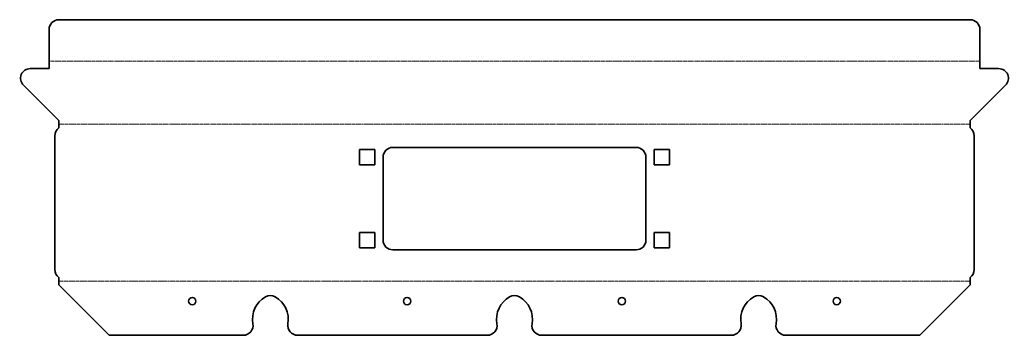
# Model space of a CAD drawing. Header units: millimetres. Extents: x 0 to 608, y 0 to 194.
import ezdxf

# ---------------------------------------------------------------- set-up
doc = ezdxf.new("R2010")
doc.units = ezdxf.units.MM
doc.linetypes.add('Chain', pattern=[13.68, 9.12, -1.14, 2.28, -1.14])
doc.layers.add('SIMUMAK Bend Centerline (ISO)', color=7, linetype='Chain', lineweight=9)
doc.layers.add('SIMUMAK Visible (ISO)', color=7, linetype='Continuous', lineweight=35)

# ---------------------------------------------------------------- blocks, each defined once
blk = doc.blocks.new('3DF-V016-BFYC002_Sheet_3DF-V016-BFYC002~2')
at = {"layer": 'SIMUMAK Bend Centerline (ISO)', "ltscale": 0.263158}
for p, q in [((286, 71.52), (-286, 71.52)), ((-280, 32.74), (280, 32.74)), ((280, -63.79), (-280, -63.79))]:
    blk.add_line(p, q, dxfattribs=at)
at = {"layer": 'SIMUMAK Visible (ISO)'}
for p, q in [((-280, 97.05), (280, 97.05)), ((-286, 91.05), (-286, 67)), ((286, 67), (286, 91.05)), ((-297.51, 67), (-286, 67)), ((286, 67), (297.51, 67)), ((-280, 35), (-301.76, 56.76)), ((301.76, 56.76), (280, 35)), ((-280, 35), (-280, 30.48)), ((280, 35), (280, 30.48)), ((-282.5, -56.65), (-282.5, 25.6)), ((282.5, 25.6), (282.5, -56.65)), ((-74.74, 18.48), (74.74, 18.48)), ((-95.26, 7.71), (-95.26, 17.24)), ((-95.26, 17.24), (-85.74, 17.24)), ((-85.74, 17.24), (-85.74, 7.71)), ((-80.74, -38.52), (-80.74, 12.48)), ((80.74, 12.48), (80.74, -38.52)), ((85.74, 7.71), (85.74, 17.24)), ((85.74, 17.24), (95.26, 17.24)), ((95.26, 17.24), (95.26, 7.71)), ((-85.74, 7.71), (-95.26, 7.71)), ((95.26, 7.71), (85.74, 7.71)), ((-95.26, -43.29), (-95.26, -33.76)), ((-95.26, -33.76), (-85.74, -33.76)), ((-85.74, -33.76), (-85.74, -43.29)), ((85.74, -43.29), (85.74, -33.76)), ((85.74, -33.76), (95.26, -33.76)), ((95.26, -33.76), (95.26, -43.29)), ((-85.74, -43.29), (-95.26, -43.29)), ((74.74, -44.52), (-74.74, -44.52)), ((95.26, -43.29), (85.74, -43.29)), ((-280, -66.05), (-280, -61.52)), ((-280, -66.05), (-249, -97.05)), ((249, -97.05), (280, -66.05)), ((280, -61.52), (280, -66.05)), ((-249, -97.05), (-166.67, -97.05)), ((-133.33, -97.05), (-16.67, -97.05)), ((16.67, -97.05), (133.33, -97.05)), ((166.67, -97.05), (249, -97.05))]:
    blk.add_line(p, q, dxfattribs=at)
for centre in [(-198, -76.05), (-66, -76.05), (66, -76.05), (198, -76.05)]:
    blk.add_circle(centre, 2.25, dxfattribs=at)
at = {"layer": 'SIMUMAK Visible (ISO)', "extrusion": (0, 0, -1)}
for centre, radius, start, end in [((280, 91.05), 6, 0, 90), ((-280, 91.05), 6, 90, 180), ((297.51, 61), 6, 315, 90), ((-297.51, 61), 6, 90, 225), ((276.5, 25.6), 6, 0, 54.31467), ((-276.5, 25.6), 6, 125.68533, 180), ((276.5, -56.65), 6, 305.68533, 0), ((-276.5, -56.65), 6, 180, 234.31467), ((145, -87.25), 16, 350.05009, 60), ((155, -87.25), 16, 120, 189.94991), ((-5, -87.25), 16, 350.05009, 60), ((5, -87.25), 16, 120, 189.94991), ((-155, -87.25), 16, 350.05009, 60), ((-145, -87.25), 16, 120, 189.94991), ((166.67, -91.05), 6, 170.05009, 270), ((133.33, -91.05), 6, 270, 9.94991), ((16.67, -91.05), 6, 170.05009, 270), ((-16.67, -91.05), 6, 270, 9.94991), ((-133.33, -91.05), 6, 170.05009, 270), ((-166.67, -91.05), 6, 270, 9.94991)]:
    blk.add_arc(centre, radius, start, end, dxfattribs=at)
at = {"layer": 'SIMUMAK Visible (ISO)'}
for centre, start, end in [((-74.74, 12.48), 90, 180), ((74.74, 12.48), 360, 90), ((-74.74, -38.52), 180, 270), ((74.74, -38.52), 270, 360), ((-150, -78.59), 60, 120), ((0, -78.59), 60, 120), ((150, -78.59), 60, 120)]:
    blk.add_arc(centre, 6, start, end, dxfattribs=at)

msp = doc.modelspace()

# ---------------------------------------------------------------- block references
msp.add_blockref('3DF-V016-BFYC002_Sheet_3DF-V016-BFYC002~2', (303.51, 97.05))

doc.saveas('drawing.dxf')
